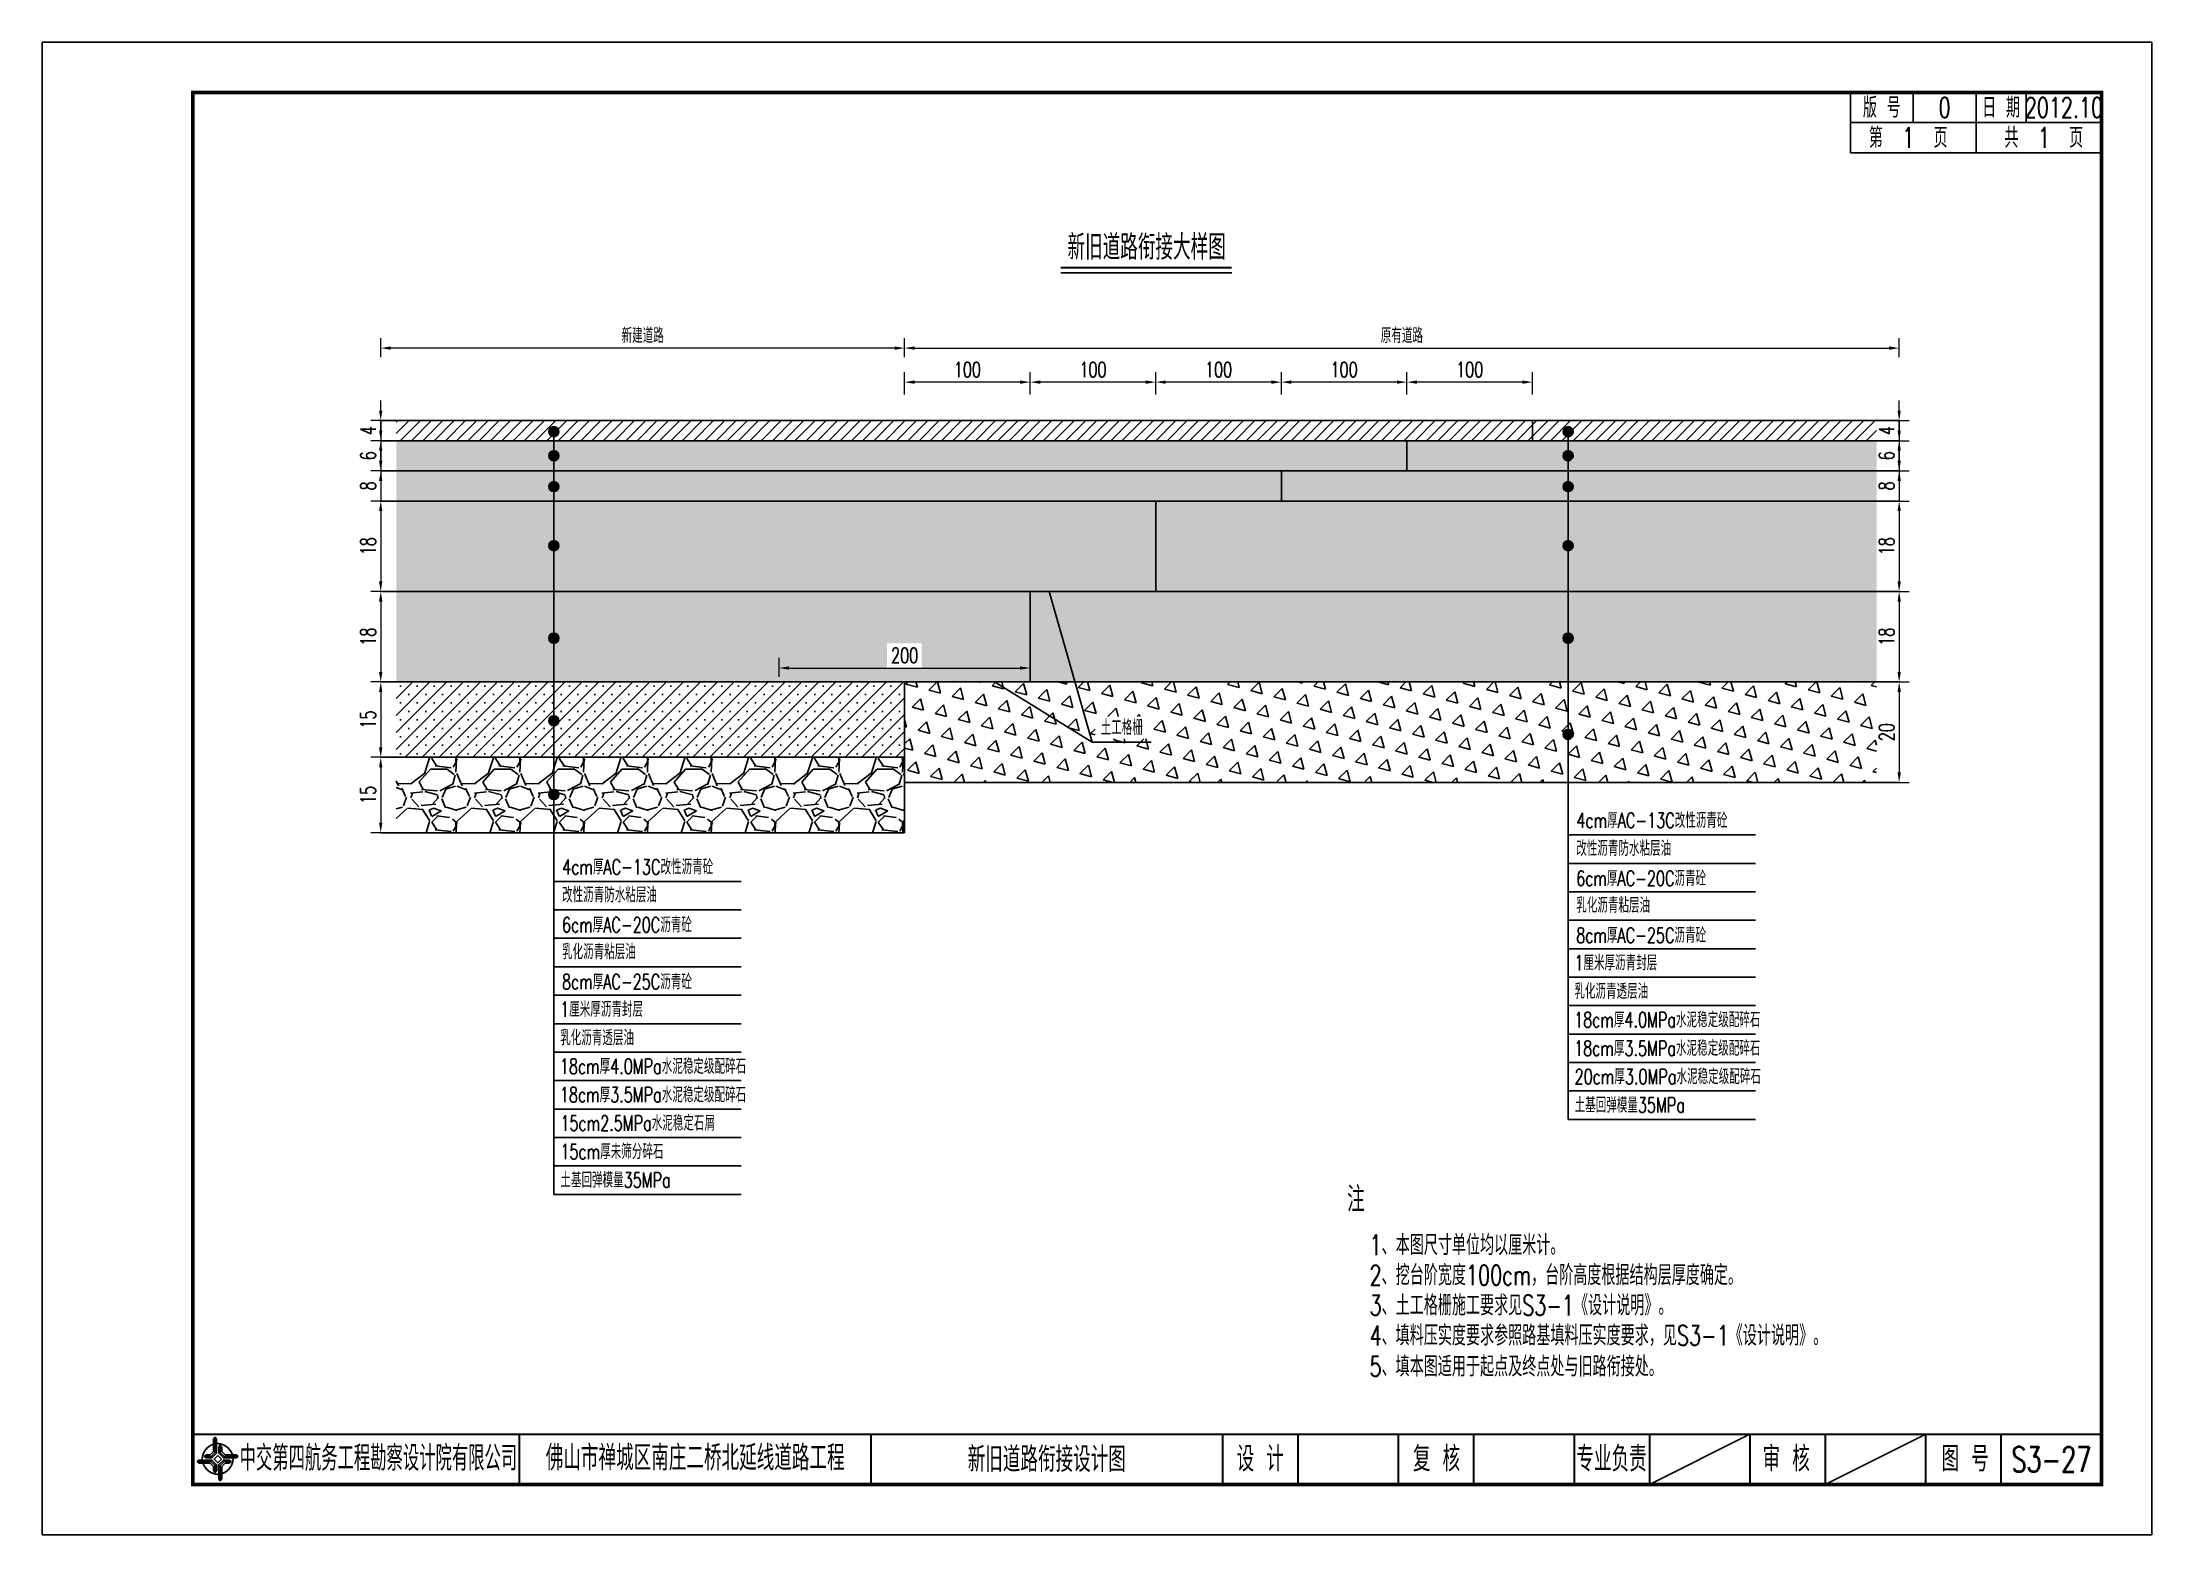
# Model space of a CAD drawing. Extents: x -1568 to -1148, y -1287 to -990.
import ezdxf
from ezdxf.enums import TextEntityAlignment as Align

# ---------------------------------------------------------------- set-up
doc = ezdxf.new("R2010")
doc.units = 0
doc.header["$LTSCALE"] = 5
doc.header["$PDMODE"] = 32
doc.header["$PDSIZE"] = 0.3
doc.layers.get('0').update_dxf_attribs({"linetype": 'CONTINUOUS'})
doc.layers.get('Defpoints').update_dxf_attribs({"linetype": 'CONTINUOUS'})
for name, color, linetype in [('2', 9, 'CONTINUOUS'), ('HDM', 1, 'CONTINUOUS'), ('YOLLOW', 7, 'CONTINUOUS'), ('图框', 7, 'CONTINUOUS'), ('尺寸标注', 2, 'CONTINUOUS'), ('文字', 7, 'CONTINUOUS'), ('次轮廓线', 6, 'CONTINUOUS'), ('道路结构', 7, 'CONTINUOUS')]:
    doc.layers.add(name, color=color, linetype=linetype)
doc.layers.add('标注', color=4, linetype='CONTINUOUS', lineweight=15)
doc.styles.get("Standard").update_dxf_attribs({"font": 'simplex1.shx', "width": 0.7, "bigfont": 'hztxt.shx'})
doc.dimstyles.new('比例1：40', dxfattribs={"dimtxt": 3, "dimasz": 2, "dimexe": 2, "dimexo": 1, "dimgap": 1, "dimtad": 1, "dimlfac": 4, "dimzin": 13, "dimdsep": 46, "dimtxsty": 'Standard', "dimcen": -0.09, "dimclrd": 256, "dimclre": 256, "dimclrt": 7, "dimaunit": 1, "dimadec": 0, "dimazin": 2, "dimtfac": 0.0005, "dimtix": 1, "dimtmove": 2, "dimatfit": 3, "dimfxl": 0, "dimtolj": 1, "dimtzin": 13, "dimlwd": -1, "dimlwe": -1, "dimarcsym": 0})
pattern_1 = [(105, (7e-09, -10), (-4.600221, 1.232626), [2.38125, -2.38125]), (165, (7e-09, -10), (-3.367596, -3.367595), [2.38125, -2.38125]), (45, (-2.3, -9.3837), (-1.232625, 4.600221), [2.38125, -2.38125])]

# ---------------------------------------------------------------- blocks, each defined once
blk = doc.blocks.new('series')
at = {"width": 0.75}
for tag, height, p in [('页码', 4, (-35, -19)), ('图名', 5, (-220, -282)), ('图号', 5, (-20, -282))]:
    blk.add_attdef(tag, text='', height=height, dxfattribs=at).set_placement(p, align=Align.MIDDLE_CENTER)
blk = doc.blocks.new('tb')
at = {"lineweight": -3}
h = blk.add_hatch(color=256, dxfattribs=at)
h.paths.add_polyline_path([(-1.23, -0.13), (-3.78, -0.14), (-4.14, -0.41), (-1.4, -0.44), (-0.56, -1.24), (-0.54, -2.62), (-0.27, -2.2), (-0.26, -1.06)])
h.paths.add_polyline_path([(0.13, -1.08), (0.14, -3.86), (0.41, -4.26), (0.44, -1.24), (1.25, -0.43), (2.66, -0.43), (2.26, -0.16), (1.07, -0.15)])
h.paths.add_polyline_path([(1.08, 0.3), (3.62, 0.3), (4.02, 0.56), (1.25, 0.57), (0.43, 1.39), (0.43, 2.8), (0.16, 2.41), (0.15, 1.24)])
h.paths.add_polyline_path([(-0.28, 1.21), (-0.28, 3.99), (-0.56, 4.39), (-0.57, 1.41), (-1.38, 0.6), (-2.74, 0.56), (-2.33, 0.3), (-1.2, 0.29)])
for p, q in [((-0.56, 4.39), (-0.57, 1.41)), ((-1.38, 0.6), (-2.74, 0.56)), ((-0.57, 1.41), (-1.38, 0.6)), ((0.43, 2.8), (0.43, 1.39)), ((0.43, 1.39), (1.25, 0.57)), ((1.25, 0.57), (4.02, 0.56)), ((-4.14, -0.41), (-1.4, -0.44)), ((-1.4, -0.44), (-0.56, -1.24)), ((-0.56, -1.24), (-0.54, -2.62)), ((0.41, -4.26), (0.44, -1.24)), ((0.44, -1.24), (1.25, -0.43)), ((1.25, -0.43), (2.66, -0.43))]:
    blk.add_line(p, q, dxfattribs=at)
at = {"lineweight": -3, "flags": 128}
for points in [[(-0.9, 3.99), (-0.9, 1.58), (-1.53, 0.91), (-2.34, 0.91), (-2.74, 0.56), (-2.33, 0.3), (-1.2, 0.29), (-0.28, 1.21), (-0.28, 3.99), (-0.56, 4.39)], [(-0.04, 0.77), (0.68, 0.04), (-0.04, -0.69), (-0.77, 0.05)], [(3.62, 0.92), (1.43, 0.92), (0.77, 1.54), (0.77, 2.38), (0.43, 2.8), (0.16, 2.41), (0.15, 1.24), (1.08, 0.3), (3.62, 0.3), (4.02, 0.56)], [(-3.73, -0.76), (-1.54, -0.76), (-0.89, -1.39), (-0.89, -2.21), (-0.54, -2.62), (-0.27, -2.2), (-0.26, -1.06), (-1.23, -0.13), (-3.78, -0.14), (-4.14, -0.41)], [(0.75, -3.85), (0.75, -1.43), (1.4, -0.78), (2.26, -0.78), (2.66, -0.43), (2.26, -0.16), (1.07, -0.15), (0.13, -1.08), (0.14, -3.86), (0.41, -4.26)]]:
    blk.add_lwpolyline(points, close=True, dxfattribs=at)
at = {"lineweight": -3, "const_width": 0.35, "flags": 128}
for points in [[(-0.9, 3.02, 0.324167), (-3.16, -0.14)], [(2.88, 0.92, 0.324403), (-0.24, 3.15)], [(0.75, -2.86, 0.325418), (3.02, 0.26)], [(-2.98, -0.76, 0.322976), (0.14, -2.98)]]:
    blk.add_lwpolyline(points, format="xyb", dxfattribs=at)
blk = doc.blocks.new('*D6')
at = {"layer": 'Defpoints', "color": 0}
for p in [(-1296.5, -1057.47), (-1296.5, -1060.94), (-1271.5, -1060.94)]:
    blk.add_point(p, dxfattribs=at)
at = {"layer": '标注'}
for p, q in [((-1296.5, -1059.94), (-1296.5, -1055.47)), ((-1273.5, -1057.47), (-1294.5, -1057.47)), ((-1271.5, -1059.94), (-1271.5, -1055.47))]:
    blk.add_line(p, q, dxfattribs=at)
for points in [[(-1294.5, -1057.13), (-1294.5, -1057.8), (-1296.5, -1057.47)], [(-1273.5, -1057.13), (-1273.5, -1057.8), (-1271.5, -1057.47)]]:
    blk.add_solid(points, dxfattribs=at)
at = {"layer": '标注', "color": 7, "insert": (-1284, -1054.97), "char_height": 3, "attachment_point": 5}
blk.add_mtext('\\A1;100', dxfattribs=at)
blk = doc.blocks.new('*D7')
at = {"layer": 'Defpoints', "color": 0}
for p in [(-1321.5, -1057.47), (-1321.5, -1060.94), (-1296.5, -1060.94)]:
    blk.add_point(p, dxfattribs=at)
at = {"layer": '标注'}
for p, q in [((-1321.5, -1059.94), (-1321.5, -1055.47)), ((-1298.5, -1057.47), (-1319.5, -1057.47)), ((-1296.5, -1059.94), (-1296.5, -1055.47))]:
    blk.add_line(p, q, dxfattribs=at)
for points in [[(-1319.5, -1057.13), (-1319.5, -1057.8), (-1321.5, -1057.47)], [(-1298.5, -1057.13), (-1298.5, -1057.8), (-1296.5, -1057.47)]]:
    blk.add_solid(points, dxfattribs=at)
at = {"layer": '标注', "color": 7, "insert": (-1309, -1054.97), "char_height": 3, "attachment_point": 5}
blk.add_mtext('\\A1;100', dxfattribs=at)
blk = doc.blocks.new('*D8')
at = {"layer": 'Defpoints', "color": 0}
for p in [(-1346.5, -1057.47), (-1346.5, -1060.94), (-1321.5, -1060.94)]:
    blk.add_point(p, dxfattribs=at)
at = {"layer": '标注'}
for p, q in [((-1346.5, -1059.94), (-1346.5, -1055.47)), ((-1323.5, -1057.47), (-1344.5, -1057.47)), ((-1321.5, -1059.94), (-1321.5, -1055.47))]:
    blk.add_line(p, q, dxfattribs=at)
for points in [[(-1344.5, -1057.13), (-1344.5, -1057.8), (-1346.5, -1057.47)], [(-1323.5, -1057.13), (-1323.5, -1057.8), (-1321.5, -1057.47)]]:
    blk.add_solid(points, dxfattribs=at)
at = {"layer": '标注', "color": 7, "insert": (-1334, -1054.97), "char_height": 3, "attachment_point": 5}
blk.add_mtext('\\A1;100', dxfattribs=at)
blk = doc.blocks.new('*D9')
at = {"layer": 'Defpoints', "color": 0}
for p in [(-1371.5, -1057.47), (-1371.5, -1060.94), (-1346.5, -1060.94)]:
    blk.add_point(p, dxfattribs=at)
at = {"layer": '标注'}
for p, q in [((-1371.5, -1059.94), (-1371.5, -1055.47)), ((-1348.5, -1057.47), (-1369.5, -1057.47)), ((-1346.5, -1059.94), (-1346.5, -1055.47))]:
    blk.add_line(p, q, dxfattribs=at)
for points in [[(-1369.5, -1057.13), (-1369.5, -1057.8), (-1371.5, -1057.47)], [(-1348.5, -1057.13), (-1348.5, -1057.8), (-1346.5, -1057.47)]]:
    blk.add_solid(points, dxfattribs=at)
at = {"layer": '标注', "color": 7, "insert": (-1359, -1054.97), "char_height": 3, "attachment_point": 5}
blk.add_mtext('\\A1;100', dxfattribs=at)
blk = doc.blocks.new('*D10')
at = {"layer": 'Defpoints', "color": 0}
for p in [(-1396.5, -1057.47), (-1396.5, -1060.94), (-1371.5, -1060.94)]:
    blk.add_point(p, dxfattribs=at)
at = {"layer": '标注'}
for p, q in [((-1396.5, -1059.94), (-1396.5, -1055.47)), ((-1373.5, -1057.47), (-1394.5, -1057.47)), ((-1371.5, -1059.94), (-1371.5, -1055.47))]:
    blk.add_line(p, q, dxfattribs=at)
for points in [[(-1394.5, -1057.13), (-1394.5, -1057.8), (-1396.5, -1057.47)], [(-1373.5, -1057.13), (-1373.5, -1057.8), (-1371.5, -1057.47)]]:
    blk.add_solid(points, dxfattribs=at)
at = {"layer": '标注', "color": 7, "insert": (-1384, -1054.97), "char_height": 3, "attachment_point": 5}
blk.add_mtext('\\A1;100', dxfattribs=at)
blk = doc.blocks.new('*D11')
at = {"layer": 'Defpoints', "color": 0}
for p in [(-1421.5, -1117.12), (-1371.5, -1114.35), (-1371.5, -1117.12)]:
    blk.add_point(p, dxfattribs=at)
at = {"layer": '标注'}
for p, q in [((-1421.5, -1116.12), (-1421.5, -1112.35)), ((-1371.5, -1116.12), (-1371.5, -1112.35)), ((-1419.5, -1114.35), (-1373.5, -1114.35))]:
    blk.add_line(p, q, dxfattribs=at)
for points in [[(-1419.5, -1114.02), (-1419.5, -1114.68), (-1421.5, -1114.35)], [(-1373.5, -1114.02), (-1373.5, -1114.68), (-1371.5, -1114.35)]]:
    blk.add_solid(points, dxfattribs=at)
at = {"layer": '标注', "color": 7, "insert": (-1396.5, -1111.85), "char_height": 3, "attachment_point": 5}
blk.add_mtext('\\A1;200', dxfattribs=at)
blk = doc.blocks.new('*D12')
at = {"layer": 'Defpoints', "color": 0}
for p in [(-1201.78, -1065.12), (-1201.78, -1069.12), (-1198.5, -1069.12)]:
    blk.add_point(p, dxfattribs=at)
at = {"layer": '标注'}
for p, q in [((-1198.5, -1063.12), (-1198.5, -1061.12)), ((-1200.78, -1065.12), (-1196.5, -1065.12)), ((-1198.5, -1065.12), (-1198.5, -1069.12)), ((-1200.78, -1069.12), (-1196.5, -1069.12)), ((-1198.5, -1071.12), (-1198.5, -1073.12))]:
    blk.add_line(p, q, dxfattribs=at)
for points in [[(-1198.83, -1063.12), (-1198.16, -1063.12), (-1198.5, -1065.12)], [(-1198.83, -1071.12), (-1198.16, -1071.12), (-1198.5, -1069.12)]]:
    blk.add_solid(points, dxfattribs=at)
at = {"layer": '标注', "color": 7, "insert": (-1201, -1067.12), "char_height": 3, "attachment_point": 5, "rotation": 90}
blk.add_mtext('\\A1;4', dxfattribs=at)
blk = doc.blocks.new('*D13')
at = {"layer": 'Defpoints', "color": 0}
for p in [(-1201.78, -1069.12), (-1201.78, -1075.12), (-1198.5, -1075.12)]:
    blk.add_point(p, dxfattribs=at)
at = {"layer": '标注'}
for p, q in [((-1198.5, -1067.12), (-1198.5, -1065.12)), ((-1200.78, -1069.12), (-1196.5, -1069.12)), ((-1198.5, -1069.12), (-1198.5, -1075.12)), ((-1200.78, -1075.12), (-1196.5, -1075.12)), ((-1198.5, -1077.12), (-1198.5, -1079.12))]:
    blk.add_line(p, q, dxfattribs=at)
for points in [[(-1198.83, -1067.12), (-1198.16, -1067.12), (-1198.5, -1069.12)], [(-1198.83, -1077.12), (-1198.16, -1077.12), (-1198.5, -1075.12)]]:
    blk.add_solid(points, dxfattribs=at)
at = {"layer": '标注', "color": 7, "insert": (-1201, -1072.12), "char_height": 3, "attachment_point": 5, "rotation": 90}
blk.add_mtext('\\A1;6', dxfattribs=at)
blk = doc.blocks.new('*D14')
at = {"layer": 'Defpoints', "color": 0}
for p in [(-1201.78, -1075.12), (-1201.78, -1081.12), (-1198.5, -1081.12)]:
    blk.add_point(p, dxfattribs=at)
at = {"layer": '标注'}
for p, q in [((-1200.78, -1075.12), (-1196.5, -1075.12)), ((-1198.5, -1073.12), (-1198.5, -1071.12)), ((-1198.5, -1075.12), (-1198.5, -1081.12)), ((-1200.78, -1081.12), (-1196.5, -1081.12)), ((-1198.5, -1083.12), (-1198.5, -1085.12))]:
    blk.add_line(p, q, dxfattribs=at)
for points in [[(-1198.83, -1073.12), (-1198.16, -1073.12), (-1198.5, -1075.12)], [(-1198.83, -1083.12), (-1198.16, -1083.12), (-1198.5, -1081.12)]]:
    blk.add_solid(points, dxfattribs=at)
at = {"layer": '标注', "color": 7, "insert": (-1201, -1078.12), "char_height": 3, "attachment_point": 5, "rotation": 90}
blk.add_mtext('\\A1;8', dxfattribs=at)
blk = doc.blocks.new('*D15')
at = {"layer": 'Defpoints', "color": 0}
for p in [(-1201.78, -1081.12), (-1201.78, -1099.12), (-1198.5, -1099.12)]:
    blk.add_point(p, dxfattribs=at)
at = {"layer": '标注'}
for p, q in [((-1200.78, -1081.12), (-1196.5, -1081.12)), ((-1198.5, -1083.12), (-1198.5, -1097.12)), ((-1200.78, -1099.12), (-1196.5, -1099.12))]:
    blk.add_line(p, q, dxfattribs=at)
for points in [[(-1198.83, -1083.12), (-1198.16, -1083.12), (-1198.5, -1081.12)], [(-1198.83, -1097.12), (-1198.16, -1097.12), (-1198.5, -1099.12)]]:
    blk.add_solid(points, dxfattribs=at)
at = {"layer": '标注', "color": 7, "insert": (-1201, -1090.12), "char_height": 3, "attachment_point": 5, "rotation": 90}
blk.add_mtext('\\A1;18', dxfattribs=at)
blk = doc.blocks.new('*D16')
at = {"layer": 'Defpoints', "color": 0}
for p in [(-1201.78, -1099.12), (-1201.78, -1117.12), (-1198.5, -1117.12)]:
    blk.add_point(p, dxfattribs=at)
at = {"layer": '标注'}
for p, q in [((-1200.78, -1099.12), (-1196.5, -1099.12)), ((-1198.5, -1101.12), (-1198.5, -1115.12)), ((-1200.78, -1117.12), (-1196.5, -1117.12))]:
    blk.add_line(p, q, dxfattribs=at)
for points in [[(-1198.83, -1101.12), (-1198.16, -1101.12), (-1198.5, -1099.12)], [(-1198.83, -1115.12), (-1198.16, -1115.12), (-1198.5, -1117.12)]]:
    blk.add_solid(points, dxfattribs=at)
at = {"layer": '标注', "color": 7, "insert": (-1201, -1108.12), "char_height": 3, "attachment_point": 5, "rotation": 90}
blk.add_mtext('\\A1;18', dxfattribs=at)
blk = doc.blocks.new('*D17')
at = {"layer": 'Defpoints', "color": 0}
for p in [(-1201.78, -1117.12), (-1201.78, -1137.12), (-1198.5, -1137.12)]:
    blk.add_point(p, dxfattribs=at)
at = {"layer": '标注'}
for p, q in [((-1200.78, -1117.12), (-1196.5, -1117.12)), ((-1198.5, -1119.12), (-1198.5, -1135.12)), ((-1200.78, -1137.12), (-1196.5, -1137.12))]:
    blk.add_line(p, q, dxfattribs=at)
for points in [[(-1198.83, -1119.12), (-1198.16, -1119.12), (-1198.5, -1117.12)], [(-1198.83, -1135.12), (-1198.16, -1135.12), (-1198.5, -1137.12)]]:
    blk.add_solid(points, dxfattribs=at)
at = {"layer": '标注', "color": 7, "insert": (-1201, -1127.12), "char_height": 3, "attachment_point": 5, "rotation": 90}
blk.add_mtext('\\A1;20', dxfattribs=at)
blk = doc.blocks.new('*D18')
at = {"layer": 'Defpoints', "color": 0}
for p in [(-1497.71, -1065.12), (-1500.8, -1069.12), (-1497.71, -1069.12)]:
    blk.add_point(p, dxfattribs=at)
at = {"layer": '标注'}
for p, q in [((-1500.8, -1063.12), (-1500.8, -1061.12)), ((-1498.71, -1065.12), (-1502.8, -1065.12)), ((-1500.8, -1065.12), (-1500.8, -1069.12)), ((-1498.71, -1069.12), (-1502.8, -1069.12)), ((-1500.8, -1071.12), (-1500.8, -1073.12))]:
    blk.add_line(p, q, dxfattribs=at)
for points in [[(-1501.14, -1063.12), (-1500.47, -1063.12), (-1500.8, -1065.12)], [(-1501.14, -1071.12), (-1500.47, -1071.12), (-1500.8, -1069.12)]]:
    blk.add_solid(points, dxfattribs=at)
at = {"layer": '标注', "color": 7, "insert": (-1503.3, -1067.12), "char_height": 3, "attachment_point": 5, "rotation": 90}
blk.add_mtext('\\A1;4', dxfattribs=at)
blk = doc.blocks.new('*D19')
at = {"layer": 'Defpoints', "color": 0}
for p in [(-1497.71, -1069.12), (-1500.8, -1075.12), (-1497.71, -1075.12)]:
    blk.add_point(p, dxfattribs=at)
at = {"layer": '标注'}
for p, q in [((-1500.8, -1067.12), (-1500.8, -1065.12)), ((-1498.71, -1069.12), (-1502.8, -1069.12)), ((-1500.8, -1069.12), (-1500.8, -1075.12)), ((-1498.71, -1075.12), (-1502.8, -1075.12)), ((-1500.8, -1077.12), (-1500.8, -1079.12))]:
    blk.add_line(p, q, dxfattribs=at)
for points in [[(-1501.14, -1067.12), (-1500.47, -1067.12), (-1500.8, -1069.12)], [(-1501.14, -1077.12), (-1500.47, -1077.12), (-1500.8, -1075.12)]]:
    blk.add_solid(points, dxfattribs=at)
at = {"layer": '标注', "color": 7, "insert": (-1503.3, -1072.12), "char_height": 3, "attachment_point": 5, "rotation": 90}
blk.add_mtext('\\A1;6', dxfattribs=at)
blk = doc.blocks.new('*D20')
at = {"layer": 'Defpoints', "color": 0}
for p in [(-1497.71, -1075.12), (-1500.8, -1081.12), (-1497.71, -1081.12)]:
    blk.add_point(p, dxfattribs=at)
at = {"layer": '标注'}
for p, q in [((-1498.71, -1075.12), (-1502.8, -1075.12)), ((-1500.8, -1073.12), (-1500.8, -1071.12)), ((-1500.8, -1075.12), (-1500.8, -1081.12)), ((-1498.71, -1081.12), (-1502.8, -1081.12)), ((-1500.8, -1083.12), (-1500.8, -1085.12))]:
    blk.add_line(p, q, dxfattribs=at)
for points in [[(-1501.14, -1073.12), (-1500.47, -1073.12), (-1500.8, -1075.12)], [(-1501.14, -1083.12), (-1500.47, -1083.12), (-1500.8, -1081.12)]]:
    blk.add_solid(points, dxfattribs=at)
at = {"layer": '标注', "color": 7, "insert": (-1503.3, -1078.12), "char_height": 3, "attachment_point": 5, "rotation": 90}
blk.add_mtext('\\A1;8', dxfattribs=at)
blk = doc.blocks.new('*D21')
at = {"layer": 'Defpoints', "color": 0}
for p in [(-1497.71, -1081.12), (-1500.8, -1099.12), (-1497.71, -1099.12)]:
    blk.add_point(p, dxfattribs=at)
at = {"layer": '标注'}
for p, q in [((-1498.71, -1081.12), (-1502.8, -1081.12)), ((-1500.8, -1083.12), (-1500.8, -1097.12)), ((-1498.71, -1099.12), (-1502.8, -1099.12))]:
    blk.add_line(p, q, dxfattribs=at)
for points in [[(-1501.14, -1083.12), (-1500.47, -1083.12), (-1500.8, -1081.12)], [(-1501.14, -1097.12), (-1500.47, -1097.12), (-1500.8, -1099.12)]]:
    blk.add_solid(points, dxfattribs=at)
at = {"layer": '标注', "color": 7, "insert": (-1503.3, -1090.12), "char_height": 3, "attachment_point": 5, "rotation": 90}
blk.add_mtext('\\A1;18', dxfattribs=at)
blk = doc.blocks.new('*D22')
at = {"layer": 'Defpoints', "color": 0}
for p in [(-1497.71, -1099.12), (-1500.8, -1117.12), (-1497.71, -1117.12)]:
    blk.add_point(p, dxfattribs=at)
at = {"layer": '标注'}
for p, q in [((-1498.71, -1099.12), (-1502.8, -1099.12)), ((-1500.8, -1101.12), (-1500.8, -1115.12)), ((-1498.71, -1117.12), (-1502.8, -1117.12))]:
    blk.add_line(p, q, dxfattribs=at)
for points in [[(-1501.14, -1101.12), (-1500.47, -1101.12), (-1500.8, -1099.12)], [(-1501.14, -1115.12), (-1500.47, -1115.12), (-1500.8, -1117.12)]]:
    blk.add_solid(points, dxfattribs=at)
at = {"layer": '标注', "color": 7, "insert": (-1503.3, -1108.12), "char_height": 3, "attachment_point": 5, "rotation": 90}
blk.add_mtext('\\A1;18', dxfattribs=at)
blk = doc.blocks.new('*D23')
at = {"layer": 'Defpoints', "color": 0}
for p in [(-1497.71, -1117.12), (-1500.8, -1132.12), (-1497.71, -1132.12)]:
    blk.add_point(p, dxfattribs=at)
at = {"layer": '标注'}
for p, q in [((-1498.71, -1117.12), (-1502.8, -1117.12)), ((-1500.8, -1119.12), (-1500.8, -1130.12)), ((-1498.71, -1132.12), (-1502.8, -1132.12))]:
    blk.add_line(p, q, dxfattribs=at)
for points in [[(-1501.14, -1119.12), (-1500.47, -1119.12), (-1500.8, -1117.12)], [(-1501.14, -1130.12), (-1500.47, -1130.12), (-1500.8, -1132.12)]]:
    blk.add_solid(points, dxfattribs=at)
at = {"layer": '标注', "color": 7, "insert": (-1503.3, -1124.62), "char_height": 3, "attachment_point": 5, "rotation": 90}
blk.add_mtext('\\A1;15', dxfattribs=at)
blk = doc.blocks.new('*D24')
at = {"layer": 'Defpoints', "color": 0}
for p in [(-1497.71, -1132.12), (-1500.8, -1147.12), (-1497.71, -1147.12)]:
    blk.add_point(p, dxfattribs=at)
at = {"layer": '标注'}
for p, q in [((-1498.71, -1132.12), (-1502.8, -1132.12)), ((-1500.8, -1134.12), (-1500.8, -1145.12)), ((-1498.71, -1147.12), (-1502.8, -1147.12))]:
    blk.add_line(p, q, dxfattribs=at)
for points in [[(-1501.14, -1134.12), (-1500.47, -1134.12), (-1500.8, -1132.12)], [(-1501.14, -1145.12), (-1500.47, -1145.12), (-1500.8, -1147.12)]]:
    blk.add_solid(points, dxfattribs=at)
at = {"layer": '标注', "color": 7, "insert": (-1503.3, -1139.62), "char_height": 3, "attachment_point": 5, "rotation": 90}
blk.add_mtext('\\A1;15', dxfattribs=at)
blk = doc.blocks.new('*D25')
at = {"layer": 'Defpoints', "color": 0}
for p in [(-1500.8, -1050.69), (-1500.8, -1053.47), (-1396.5, -1053.47)]:
    blk.add_point(p, dxfattribs=at)
at = {"layer": '标注'}
for p, q in [((-1500.8, -1052.47), (-1500.8, -1048.69)), ((-1396.5, -1052.47), (-1396.5, -1048.69)), ((-1398.5, -1050.69), (-1498.8, -1050.69))]:
    blk.add_line(p, q, dxfattribs=at)
for points in [[(-1498.8, -1050.36), (-1498.8, -1051.03), (-1500.8, -1050.69)], [(-1398.5, -1050.36), (-1398.5, -1051.03), (-1396.5, -1050.69)]]:
    blk.add_solid(points, dxfattribs=at)
at = {"layer": '标注', "color": 7, "insert": (-1448.65, -1048.19), "char_height": 3, "attachment_point": 5}
blk.add_mtext('\\A1;新建道路', dxfattribs=at)
blk = doc.blocks.new('*D26')
at = {"layer": 'Defpoints', "color": 0}
for p in [(-1396.5, -1053.47), (-1198.5, -1050.69), (-1198.5, -1053.47)]:
    blk.add_point(p, dxfattribs=at)
at = {"layer": '标注'}
for p, q in [((-1396.5, -1052.47), (-1396.5, -1048.69)), ((-1198.5, -1052.47), (-1198.5, -1048.69)), ((-1394.5, -1050.69), (-1200.5, -1050.69))]:
    blk.add_line(p, q, dxfattribs=at)
for points in [[(-1394.5, -1050.36), (-1394.5, -1051.03), (-1396.5, -1050.69)], [(-1200.5, -1050.36), (-1200.5, -1051.03), (-1198.5, -1050.69)]]:
    blk.add_solid(points, dxfattribs=at)
at = {"layer": '标注', "color": 7, "insert": (-1297.5, -1048.19), "char_height": 3, "attachment_point": 5}
blk.add_mtext('\\A1;原有道路', dxfattribs=at)

msp = doc.modelspace()

# ---------------------------------------------------------------- hatches: boundary and pattern name
at = {"layer": '2'}
h = msp.add_hatch(dxfattribs=at)
h.set_pattern_fill('ANSI31', color=256, scale=0.5, style=0)
h.set_pattern_definition([(45, (7e-09, -10), (-1.122532, 1.122532), [])])
h.paths.add_polyline_path([(-1497.7132, -1065.1234), (-1497.7132, -1069.1234), (-1202.9954, -1069.1234), (-1202.9954, -1065.1234)])
h = msp.add_hatch(dxfattribs=at)
h.set_pattern_fill('BOX', color=256, scale=0.25, angle=45, style=0)
h.set_pattern_definition([(135, (7e-09, -10), (-4.490128, -4.490128), []), (135, (1.1225, -8.8775), (-4.490128, -4.490128), []), (45, (7e-09, -10), (-4.490128, 4.490128), [-1.5875, 1.5875]), (45, (-1.1225, -8.8775), (-4.490128, 4.490128), [-1.5875, 1.5875]), (45, (-2.245, -7.755), (-4.490128, 4.490128), [1.5875, -1.5875]), (45, (-3.3676, -6.6324), (-4.490128, 4.490128), [1.5875, -1.5875]), (135, (2.245, -7.755), (-4.490128, -4.490128), [1.5875, -1.5875]), (135, (3.3676, -6.6324), (-4.490128, -4.490128), [1.5875, -1.5875])])
h.paths.add_polyline_path([(-1497.7132, -1069.1234), (-1497.7132, -1075.1234), (-1202.9954, -1075.1234), (-1202.9954, -1069.1234)])
h = msp.add_hatch(dxfattribs=at)
h.set_pattern_fill('AR-BRELM', color=256, scale=0.03, style=0)
h.set_pattern_definition([(0, (7e-09, -10), (0, 4.06452), [5.81025, -0.28575]), (0, (7e-09, -8.2855), (0, 4.06452), [5.81025, -0.28575]), (0, (1.524, -7.9677), (0, 4.06452), [2.76225, -0.28575]), (0, (1.524, -6.2532), (0, 4.06452), [2.76225, -0.28575]), (90, (7e-09, -10), (-6.096, 4e-16), [1.7145, -2.350008]), (90, (-0.286, -10), (-6.096, 4e-16), [1.7145, -2.350008]), (90, (1.524, -7.9677), (-3.048, 2e-16), [1.7145, -2.350008]), (90, (1.2383, -7.9677), (-3.048, 2e-16), [1.7145, -2.350008])])
h.paths.add_polyline_path([(-1497.7132, -1075.1234), (-1497.7132, -1081.1234), (-1202.9954, -1081.1234), (-1202.9954, -1075.1234)])
h = msp.add_hatch(dxfattribs=at)
h.set_pattern_fill('TRIANG', color=256, scale=0.5, angle=45, style=0)
h.set_pattern_definition(pattern_1)
h.paths.add_polyline_path([(-1497.7132, -1081.1234), (-1497.7132, -1099.1234), (-1202.9954, -1099.1234), (-1202.9954, -1081.1234)])
h = msp.add_hatch(dxfattribs=at)
h.set_pattern_fill('TRIANG', color=256, scale=0.5, angle=45, style=0)
h.set_pattern_definition(pattern_1)
h.paths.add_polyline_path([(-1400.0164, -1109.4455), (-1393.0878, -1109.4455), (-1393.0878, -1114.3505), (-1400.0164, -1114.3505)], flags=16)
h.paths.add_polyline_path([(-1497.7132, -1099.1234), (-1497.7132, -1117.1234), (-1202.9954, -1117.1234), (-1202.9954, -1099.1234)])
h = msp.add_hatch(dxfattribs=at)
h.set_pattern_fill('SACNCR', color=256, style=0)
h.set_pattern_definition([(45, (7e-09, -10), (-1.683798, 1.683798), []), (45, (1.6838, -10), (-1.683798, 1.683798), [0, -2.38125])])
h.paths.add_polyline_path([(-1497.7132, -1117.1234), (-1497.7132, -1132.1234), (-1396.5004, -1132.1234), (-1396.5004, -1117.1234)])
h = msp.add_hatch(dxfattribs=at)
h.set_pattern_fill('TRIANG', color=256, scale=0.5, angle=45, style=0)
h.set_pattern_definition(pattern_1)
h.paths.add_polyline_path([(-1358.5838, -1123.9883), (-1348.019, -1123.9883), (-1348.019, -1128.4657), (-1358.5838, -1128.4657)], flags=16)
h.paths.add_polyline_path([(-1202.9954, -1137.1234), (-1202.9954, -1117.1234), (-1396.5004, -1117.1234), (-1396.5004, -1137.1234)])
h = msp.add_hatch(dxfattribs=at)
h.set_pattern_fill('GRAVEL', color=256, scale=0.5, style=0)
h.set_pattern_definition([(228.0128, (9.144, 2.7), (-101.60008633, -114.30014045), [1.708605, -169.1525]), (184.9697, (8.001, 1.43), (152.40024653, 12.69991038), [2.932025, -290.27]), (132.5104, (5.08, 1.176), (126.9999076, -139.70013646), [2.06741, -204.6735]), (267.2737, (0.127, -1.999), (12.69994485, 253.99991827), [2.670025, -264.332]), (292.8337, (7e-09, -4.666), (-63.50018028, 152.40008665), [2.61817, -259.199]), (357.2737, (1.016, -7.079), (-253.99991827, 12.69994485), [2.670025, -264.332]), (37.6942, (3.683, -7.206), (-165.10010431, -126.99988678), [3.53097, -349.5655]), (72.2553, (6.477, -5.047), (88.90017783, 279.40008103), [3.3336, -330.0265]), (121.4296, (7.493, -1.872), (-101.60002618, 165.0998058), [2.679065, -265.2275]), (175.2364, (6.096, 0.414), (139.69989027, -12.6998808), [3.058565, -149.8695]), (222.3974, (3.048, 0.668), (-152.40000459, -139.69981825), [3.95539, -391.584]), (138.8141, (12.7, -2.126), (-88.8999434, 76.1998828), [1.350025, -133.653]), (171.4692, (11.684, -1.237), (165.09974798, -25.400064), [2.56841, -254.273]), (225, (9.144, -0.856), (-3e-15, -12.69999), [1.796045, -16.16445]), (203.1986, (8.255, 0.668), (63.5002141, 25.4001114), [0.967205, -95.753]), (291.8014, (7.366, 0.287), (-12.700009, 38.1000245), [1.36783, -67.024]), (30.9638, (7.874, -0.983), (38.0999598, 25.4000198), [2.2216, -71.8315]), (161.5651, (9.779, 0.16), (25.400012, -12.699981), [1.606435, -38.5545]), (16.3895, (7e-09, 0.287), (127.00007007, 38.09992075), [2.25044, -222.794]), (70.3462, (2.159, 0.922), (-50.79985844, -139.69980244), [1.887995, -186.911]), (293.1986, (9.779, 2.7), (-25.4001114, 63.5002141), [1.9344, -94.786]), (343.6105, (10.541, 0.922), (-127.00007007, 38.09992075), [2.25044, -222.794]), (339.444, (7e-09, -7.587), (-63.5000788, 25.3999692), [2.170175, -106.3385]), (294.7751, (2.032, -8.349), (-63.499852, 139.69993513), [1.81836, -180.018]), (66.8014, (9.906, -10), (25.4001114, 63.5002141), [1.9344, -94.786]), (17.354, (10.668, -8.222), (-165.1000089, -50.79992338), [2.128915, -210.762]), (69.444, (3.683, -10), (-25.3999692, -63.5000788), [1.08509, -107.424]), (101.3099, (9.144, -10), (-12.6999373, 50.7998373), [0.647575, -64.11]), (165.9638, (9.017, -9.365), (38.100027, -12.699978), [2.61817, -49.74525]), (186.009, (6.477, -8.73), (126.99981272, 12.69997034), [2.426335, -240.207]), (303.6901, (7.874, -2.126), (-12.7000044, 25.3999755), [1.83162, -43.9589]), (353.1572, (8.89, -3.65), (215.90008928, -25.40011376), [3.197785, -316.58]), (60.9454, (12.065, -4.031), (-50.7998818, -88.89978805), [1.30754, -129.447]), (90, (12.7, -2.888), (-12.7, 12.7), [0.762, -11.938]), (120.2564, (6.223, -8.349), (50.79989233, -88.89995516), [1.764335, -174.6695]), (48.0128, (5.334, -6.825), (101.60008633, 114.30014045), [3.417215, -167.444]), (0, (7.62, -4.285), (12.7, 12.7), [3.302, -9.398]), (325.3048, (10.922, -4.285), (-126.99977995, 88.90000845), [2.00805, -198.7965]), (254.0546, (12.573, -5.428), (-12.7000324, -50.800121), [1.849145, -90.6085]), (207.646, (12.065, -7.206), (-241.29991525, -127.00007987), [3.010725, -298.0625]), (175.4261, (9.398, -8.603), (-165.10003802, 12.69993856), [3.185145, -315.329]), (175.4261, (9.398, -8.603), (-165.10003802, 12.69993856), [3.185145, -315.329])])
h.paths.add_polyline_path([(-1497.7132, -1132.1234), (-1497.7132, -1147.1234), (-1396.5004, -1147.1234), (-1396.5004, -1132.1234)])
at = {"layer": 'HDM'}
h = msp.add_hatch(color=256, dxfattribs=at)
edge = h.paths.add_edge_path()
edge.add_arc((-1466.3372, -1067.3258), 1, 0, 360)
h = msp.add_hatch(color=256, dxfattribs=at)
edge = h.paths.add_edge_path()
edge.add_arc((-1264.4181, -1067.3258), 1, 0, 360)
h = msp.add_hatch(color=256, dxfattribs=at)
edge = h.paths.add_edge_path()
edge.add_arc((-1466.3372, -1072.1189), 1, 0, 360)
h = msp.add_hatch(color=256, dxfattribs=at)
edge = h.paths.add_edge_path()
edge.add_arc((-1264.4181, -1072.1189), 1, 0, 360)
h = msp.add_hatch(color=256, dxfattribs=at)
edge = h.paths.add_edge_path()
edge.add_arc((-1466.3372, -1078.2604), 1, 0, 360)
h = msp.add_hatch(color=256, dxfattribs=at)
edge = h.paths.add_edge_path()
edge.add_arc((-1264.4181, -1078.2604), 1, 0, 360)
h = msp.add_hatch(color=256, dxfattribs=at)
edge = h.paths.add_edge_path()
edge.add_arc((-1466.3372, -1090.0117), 1, 0, 360)
h = msp.add_hatch(color=256, dxfattribs=at)
edge = h.paths.add_edge_path()
edge.add_arc((-1264.4181, -1090.0117), 1, 0, 360)
h = msp.add_hatch(color=256, dxfattribs=at)
edge = h.paths.add_edge_path()
edge.add_arc((-1466.3372, -1108.417), 1, 0, 360)
h = msp.add_hatch(color=256, dxfattribs=at)
edge = h.paths.add_edge_path()
edge.add_arc((-1264.4181, -1108.417), 1, 0, 360)
h = msp.add_hatch(color=256, dxfattribs=at)
edge = h.paths.add_edge_path()
edge.add_arc((-1466.3372, -1124.85), 1, 0, 360)
h = msp.add_hatch(color=256, dxfattribs=at)
edge = h.paths.add_edge_path()
edge.add_arc((-1264.4181, -1127.5641), 1, 0, 360)
h = msp.add_hatch(color=256, dxfattribs=at)
edge = h.paths.add_edge_path()
edge.add_arc((-1466.3372, -1139.5348), 1, 0, 360)

# ---------------------------------------------------------------- linework, layer by layer
msp.add_lwpolyline([(-1148.2004, -1286.8264), (-1148.2004, -989.8264), (-1568.2004, -989.8264), (-1568.2004, -1286.8264)], close=True)
msp.add_lwpolyline([(-1148.2004, -1286.8264), (-1148.2004, -989.8264), (-1568.2004, -989.8264), (-1568.2004, -1286.8264)], close=True)
at = {"layer": '2'}
msp.add_line((-1359.1345, -1129.0822), (-1367.6942, -1099.1234), dxfattribs=at)
msp.add_lwpolyline([(-1378.6299, -1117.1234), (-1359.1345, -1129.0822), (-1347.417, -1129.0822)], dxfattribs=at)
at = {"layer": 'HDM'}
for points in [[(-1271.5004, -1069.1234), (-1321.5004, -1069.1234)], [(-1296.5004, -1075.1234), (-1346.5004, -1075.1234)], [(-1321.5004, -1081.1234), (-1371.5004, -1081.1234)], [(-1346.5004, -1099.1234), (-1396.5004, -1099.1234)], [(-1371.5004, -1117.1234), (-1421.5004, -1117.1234)]]:
    msp.add_lwpolyline(points, dxfattribs=at)
for centre in [(-1466.3372, -1067.3258), (-1264.4181, -1067.3258), (-1466.3372, -1072.1189), (-1264.4181, -1072.1189), (-1466.3372, -1078.2604), (-1264.4181, -1078.2604), (-1466.3372, -1090.0117), (-1264.4181, -1090.0117), (-1466.3372, -1108.417), (-1264.4181, -1108.417), (-1466.3372, -1124.85), (-1264.4181, -1127.5641), (-1466.3372, -1139.5348)]:
    msp.add_circle(centre, 1, dxfattribs=at)
at = {"layer": 'YOLLOW'}
msp.add_line((-1365.4153, -1035.7044), (-1331.3711, -1035.7044), dxfattribs=at)
at = {"layer": 'YOLLOW', "const_width": 0.4}
msp.add_lwpolyline([(-1365.4153, -1034.7044), (-1331.3711, -1034.7044)], dxfattribs=at)
at = {"layer": '图框'}
for p, q in [((-1208.2004, -1011.8264), (-1208.2004, -999.8264)), ((-1195.7004, -1005.8264), (-1195.7004, -999.8264)), ((-1183.2004, -1005.8264), (-1183.2004, -999.8264)), ((-1173.2004, -1005.8264), (-1173.2004, -999.8264)), ((-1208.2004, -1005.8264), (-1158.2004, -1005.8264)), ((-1183.2004, -1011.8264), (-1183.2004, -1005.8264)), ((-1208.2004, -1011.8264), (-1158.2004, -1011.8264)), ((-1248.2004, -1276.8264), (-1228.2004, -1266.8264)), ((-1193.2004, -1266.8264), (-1213.2004, -1276.8264))]:
    msp.add_line(p, q, dxfattribs=at)
for points, const_width in [([(-1158.2004, -999.8264), (-1538.2004, -999.8264), (-1538.2004, -1276.8264), (-1158.2004, -1276.8264), (-1158.2004, -999.8264)], 0.7), ([(-1538.2004, -1266.8264), (-1158.2004, -1266.8264)], 0.4), ([(-1473.2004, -1266.8264), (-1473.2004, -1276.8264)], 0.4), ([(-1403.2004, -1276.8264), (-1403.2004, -1266.8264)], 0.4), ([(-1333.2004, -1276.8264), (-1333.2004, -1266.8264)], 0.4), ([(-1318.2004, -1276.8264), (-1318.2004, -1266.8264)], 0.4), ([(-1298.2004, -1276.8264), (-1298.2004, -1266.8264)], 0.4), ([(-1283.2004, -1276.8264), (-1283.2004, -1266.8264)], 0.4), ([(-1263.2004, -1276.8264), (-1263.2004, -1266.8264)], 0.4), ([(-1263.2004, -1276.8264), (-1263.2004, -1266.8264)], 0.4), ([(-1248.2004, -1276.8264), (-1248.2004, -1266.8264)], 0.4), ([(-1228.2004, -1276.8264), (-1228.2004, -1266.8264)], 0.4), ([(-1213.2004, -1276.8264), (-1213.2004, -1266.8264)], 0.4), ([(-1193.2004, -1276.8264), (-1193.2004, -1266.8264)], 0.4), ([(-1178.2004, -1276.8264), (-1178.2004, -1266.8264)], 0.4)]:
    msp.add_lwpolyline(points, dxfattribs=dict(at, const_width=const_width))
at = {"layer": '尺寸标注'}
for p, q in [((-1466.3372, -1219.0934), (-1466.3372, -1067.3258)), ((-1264.4181, -1204.1782), (-1264.4181, -1067.3258))]:
    msp.add_line(p, q, dxfattribs=at)
at = {"layer": '尺寸标注', "linetype": 'Continuous'}
for p, q in [((-1264.4181, -1147.5599), (-1227.1329, -1147.5599)), ((-1264.4181, -1153.2217), (-1227.1329, -1153.2217)), ((-1466.3372, -1156.8133), (-1429.052, -1156.8133)), ((-1264.4181, -1158.8836), (-1227.1329, -1158.8836)), ((-1466.3372, -1162.4751), (-1429.052, -1162.4751)), ((-1264.4181, -1164.5454), (-1227.1329, -1164.5454)), ((-1466.3372, -1168.1369), (-1429.052, -1168.1369)), ((-1264.4181, -1170.2072), (-1227.1329, -1170.2072)), ((-1466.3372, -1173.7988), (-1429.052, -1173.7988)), ((-1264.4181, -1175.8691), (-1227.1329, -1175.8691)), ((-1466.3372, -1179.4606), (-1429.052, -1179.4606)), ((-1264.4181, -1181.5309), (-1227.1329, -1181.5309)), ((-1466.3372, -1185.1224), (-1429.052, -1185.1224)), ((-1264.4181, -1187.1927), (-1227.1329, -1187.1927)), ((-1466.3372, -1190.7843), (-1429.052, -1190.7843)), ((-1466.3372, -1196.4461), (-1429.052, -1196.4461)), ((-1264.4181, -1192.8546), (-1227.1329, -1192.8546)), ((-1264.4181, -1198.5164), (-1227.1329, -1198.5164)), ((-1466.3372, -1202.1079), (-1429.052, -1202.1079)), ((-1264.4181, -1204.1782), (-1227.1329, -1204.1782)), ((-1466.3372, -1207.7698), (-1429.052, -1207.7698)), ((-1466.3372, -1213.4316), (-1429.052, -1213.4316)), ((-1466.3372, -1219.0934), (-1429.052, -1219.0934))]:
    msp.add_line(p, q, dxfattribs=at)
at = {"layer": '次轮廓线'}
for p, q in [((-1271.5004, -1065.1234), (-1271.5004, -1069.1234)), ((-1296.5004, -1069.1234), (-1296.5004, -1075.1234)), ((-1321.5004, -1075.1234), (-1321.5004, -1081.1234)), ((-1346.5004, -1081.1234), (-1346.5004, -1099.1234)), ((-1371.5004, -1099.1234), (-1371.5004, -1117.1234)), ((-1396.5004, -1117.1234), (-1396.5004, -1147.1234))]:
    msp.add_line(p, q, dxfattribs=at)
at = {"layer": '道路结构'}
for p, q in [((-1500.8026, -1065.1234), (-1198.496, -1065.1234)), ((-1500.8026, -1069.1234), (-1198.496, -1069.1234)), ((-1500.8026, -1075.1234), (-1198.496, -1075.1234)), ((-1500.8026, -1081.1234), (-1198.496, -1081.1234)), ((-1500.8026, -1099.1234), (-1198.496, -1099.1234)), ((-1500.8026, -1117.1234), (-1198.496, -1117.1234)), ((-1500.8026, -1132.1234), (-1396.5004, -1132.1234)), ((-1396.5004, -1137.1234), (-1198.496, -1137.1234)), ((-1500.8026, -1147.1234), (-1396.5004, -1147.1234))]:
    msp.add_line(p, q, dxfattribs=at)

# ---------------------------------------------------------------- block references
at = {"layer": '图框'}
ref = msp.add_blockref('series', (-1148.2004, -989.8264), dxfattribs=at)
ref.add_attrib('页码', '第  1  页     共  1  页', dxfattribs={"layer": '0', "height": 4, "width": 0.7}).set_placement((-1183.2004, -1008.8264), align=Align.MIDDLE_CENTER)
ref.add_attrib('图名', '新旧道路衔接设计图', dxfattribs={"layer": '0', "height": 5, "width": 0.7}).set_placement((-1368.2004, -1271.8264), align=Align.MIDDLE_CENTER)
ref.add_attrib('图号', 'S3-27', dxfattribs={"layer": '0', "height": 5, "width": 0.7}).set_placement((-1168.2004, -1271.8264), align=Align.MIDDLE_CENTER)
at = {"layer": '图框', "lineweight": -3}
msp.add_blockref('tb', (-1533.2046, -1271.8211), dxfattribs=at)

# ---------------------------------------------------------------- texts
at = {"layer": '图框'}
for s, height, width, p in [('版 号', 4, 0.7, (-1201.9504, -1002.8264)), ('0', 4, 0.7, (-1189.4504, -1002.8264)), ('日 期', 4, 0.7, (-1178.2004, -1002.8264)), ('2012.10', 4, 0.7, (-1165.7004, -1002.8264)), ('中交第四航务工程勘察设计院有限公司', 5, 0.65, (-1501.2695, -1271.578)), ('佛山市禅城区南庄二桥北延线道路工程', 5, 0.7, (-1438.2004, -1271.5117)), ('设 计', 5, 0.7, (-1325.6996, -1271.7318)), ('复 核', 5, 0.7, (-1290.6048, -1271.7318)), ('专业负责', 5, 0.7, (-1255.754, -1271.7318)), ('审 核', 5, 0.7, (-1220.9802, -1271.7318)), ('图 号', 5, 0.7, (-1185.361, -1271.7318))]:
    msp.add_text(s, height=height, dxfattribs=dict(at, width=width)).set_placement(p, align=Align.MIDDLE_CENTER)
at = {"layer": '尺寸标注', "color": 7, "linetype": 'Continuous', "width": 0.7}
for s, p in [('土工格栅', (-1357.4597, -1127.6946)), ('4cm厚AC-13C改性沥青砼', (-1262.7433, -1146.1723)), ('改性沥青防水粘层油', (-1262.789, -1151.7374)), ('4cm厚AC-13C改性沥青砼', (-1464.6624, -1155.4257)), ('6cm厚AC-20C沥青砼', (-1262.789, -1157.7027)), ('改性沥青防水粘层油', (-1464.7081, -1160.9907)), ('乳化沥青粘层油', (-1262.789, -1163.061)), ('6cm厚AC-20C沥青砼', (-1464.7081, -1166.9561)), ('8cm厚AC-25C沥青砼', (-1262.789, -1169.0264)), ('乳化沥青粘层油', (-1464.7081, -1172.3144)), ('1厘米厚沥青封层', (-1263.1592, -1174.515)), ('8cm厚AC-25C沥青砼', (-1464.7081, -1178.2797)), ('乳化沥青透层油', (-1263.1592, -1180.1769)), ('1厘米厚沥青封层', (-1465.0782, -1183.7684)), ('18cm厚4.0MPa水泥稳定级配碎石', (-1263.2093, -1185.8535)), ('乳化沥青透层油', (-1465.0782, -1189.4302)), ('18cm厚3.5MPa水泥稳定级配碎石', (-1263.2093, -1191.5153)), ('18cm厚4.0MPa水泥稳定级配碎石', (-1465.1284, -1195.1068)), ('20cm厚3.0MPa水泥稳定级配碎石', (-1263.109, -1197.1624)), ('18cm厚3.5MPa水泥稳定级配碎石', (-1465.1284, -1200.7687)), ('土基回弹模量35MPa', (-1263.109, -1202.8242)), ('15cm2.5MPa水泥稳定石屑', (-1465.0281, -1206.4157)), ('15cm厚未筛分碎石', (-1465.0281, -1212.0776)), ('土基回弹模量35MPa', (-1465.0281, -1217.7394))]:
    msp.add_text(s, height=3, dxfattribs=at).set_placement(p)
at = {"layer": '文字', "width": 0.7}
msp.add_text('新旧道路衔接大样图', height=5, dxfattribs=at).set_placement((-1348.3181, -1030.6192), align=Align.MIDDLE_CENTER)
at = {"layer": '文字', "linetype": 'Continuous', "width": 0.7}
for s, height, p in [('注', 5, (-1308.4039, -1222.57)), ('1、本图尺寸单位均以厘米计。', 4, (-1303.9411, -1231.1651)), ('2、挖台阶宽度100cm，台阶高度根据结构层厚度确定。', 4, (-1303.9411, -1237.1651)), ('3、土工格栅施工要求见S3-1《设计说明》。', 4, (-1303.9411, -1243.1651)), ('4、填料压实度要求参照路基填料压实度要求，见S3-1《设计说明》。', 4, (-1303.9411, -1249.1651)), ('5、填本图适用于起点及终点处与旧路衔接处。', 4, (-1303.9411, -1255.3453))]:
    msp.add_text(s, height=height, dxfattribs=at).set_placement(p)

# ---------------------------------------------------------------- dimensions: what is measured, and where the dimension line sits
at = {"layer": '标注'}
for base, p2, text, picture, middle in [((-1500.8026, -1050.6937), (-1500.8026, -1053.4666), '新建道路', '*D25', (-1448.6515, -1048.1937)), ((-1198.496, -1050.6937), (-1198.496, -1053.4666), '原有道路', '*D26', (-1297.4982, -1048.1937))]:
    dim = msp.add_linear_dim(base=base, p1=(-1396.5004, -1053.4666), p2=p2, text=text, dimstyle='比例1：40', dxfattribs=at)
    dim.commit()
    dim.dimension.update_dxf_attribs({"geometry": picture, "text_midpoint": middle})
for base, p1, p2, picture, middle in [((-1396.5004, -1057.4666), (-1371.5004, -1060.9378), (-1396.5004, -1060.9378), '*D10', (-1384.0004, -1054.9666)), ((-1371.5004, -1057.4666), (-1346.5004, -1060.9378), (-1371.5004, -1060.9378), '*D9', (-1359.0004, -1054.9666)), ((-1346.5004, -1057.4666), (-1321.5004, -1060.9378), (-1346.5004, -1060.9378), '*D8', (-1334.0004, -1054.9666)), ((-1321.5004, -1057.4666), (-1296.5004, -1060.9378), (-1321.5004, -1060.9378), '*D7', (-1309.0004, -1054.9666)), ((-1296.5004, -1057.4666), (-1271.5004, -1060.9378), (-1296.5004, -1060.9378), '*D6', (-1284.0004, -1054.9666)), ((-1371.5004, -1114.3505), (-1421.5004, -1117.1234), (-1371.5004, -1117.1234), '*D11', (-1396.5004, -1111.8505))]:
    dim = msp.add_linear_dim(base=base, p1=p1, p2=p2, dimstyle='比例1：40', dxfattribs=at)
    dim.commit()
    dim.dimension.update_dxf_attribs({"geometry": picture, "text_midpoint": middle})
for base, p1, p2, text, picture, middle in [((-1500.8026, -1069.1234), (-1497.7132, -1065.1234), (-1497.7132, -1069.1234), '4', '*D18', (-1503.3026, -1067.1234)), ((-1198.496, -1069.1234), (-1201.7824, -1065.1234), (-1201.7824, -1069.1234), '4', '*D12', (-1200.996, -1067.1234)), ((-1500.8026, -1075.1234), (-1497.7132, -1069.1234), (-1497.7132, -1075.1234), '6', '*D19', (-1503.3026, -1072.1234)), ((-1198.496, -1075.1234), (-1201.7824, -1069.1234), (-1201.7824, -1075.1234), '6', '*D13', (-1200.996, -1072.1234)), ((-1500.8026, -1081.1234), (-1497.7132, -1075.1234), (-1497.7132, -1081.1234), '8', '*D20', (-1503.3026, -1078.1234)), ((-1198.496, -1081.1234), (-1201.7824, -1075.1234), (-1201.7824, -1081.1234), '8', '*D14', (-1200.996, -1078.1234)), ((-1500.8026, -1099.1234), (-1497.7132, -1081.1234), (-1497.7132, -1099.1234), '18', '*D21', (-1503.3026, -1090.1234)), ((-1198.496, -1099.1234), (-1201.7824, -1081.1234), (-1201.7824, -1099.1234), '18', '*D15', (-1200.996, -1090.1234)), ((-1500.8026, -1117.1234), (-1497.7132, -1099.1234), (-1497.7132, -1117.1234), '18', '*D22', (-1503.3026, -1108.1234)), ((-1198.496, -1117.1234), (-1201.7824, -1099.1234), (-1201.7824, -1117.1234), '18', '*D16', (-1200.996, -1108.1234)), ((-1500.8026, -1132.1234), (-1497.7132, -1117.1234), (-1497.7132, -1132.1234), '15', '*D23', (-1503.3026, -1124.6234)), ((-1198.496, -1137.1234), (-1201.7824, -1117.1234), (-1201.7824, -1137.1234), '20', '*D17', (-1200.996, -1127.1234)), ((-1500.8026, -1147.1234), (-1497.7132, -1132.1234), (-1497.7132, -1147.1234), '15', '*D24', (-1503.3026, -1139.6234))]:
    dim = msp.add_linear_dim(base=base, p1=p1, p2=p2, angle=90, text=text, dimstyle='比例1：40', dxfattribs=at)
    dim.commit()
    dim.dimension.update_dxf_attribs({"geometry": picture, "text_midpoint": middle})

doc.saveas('drawing.dxf')
